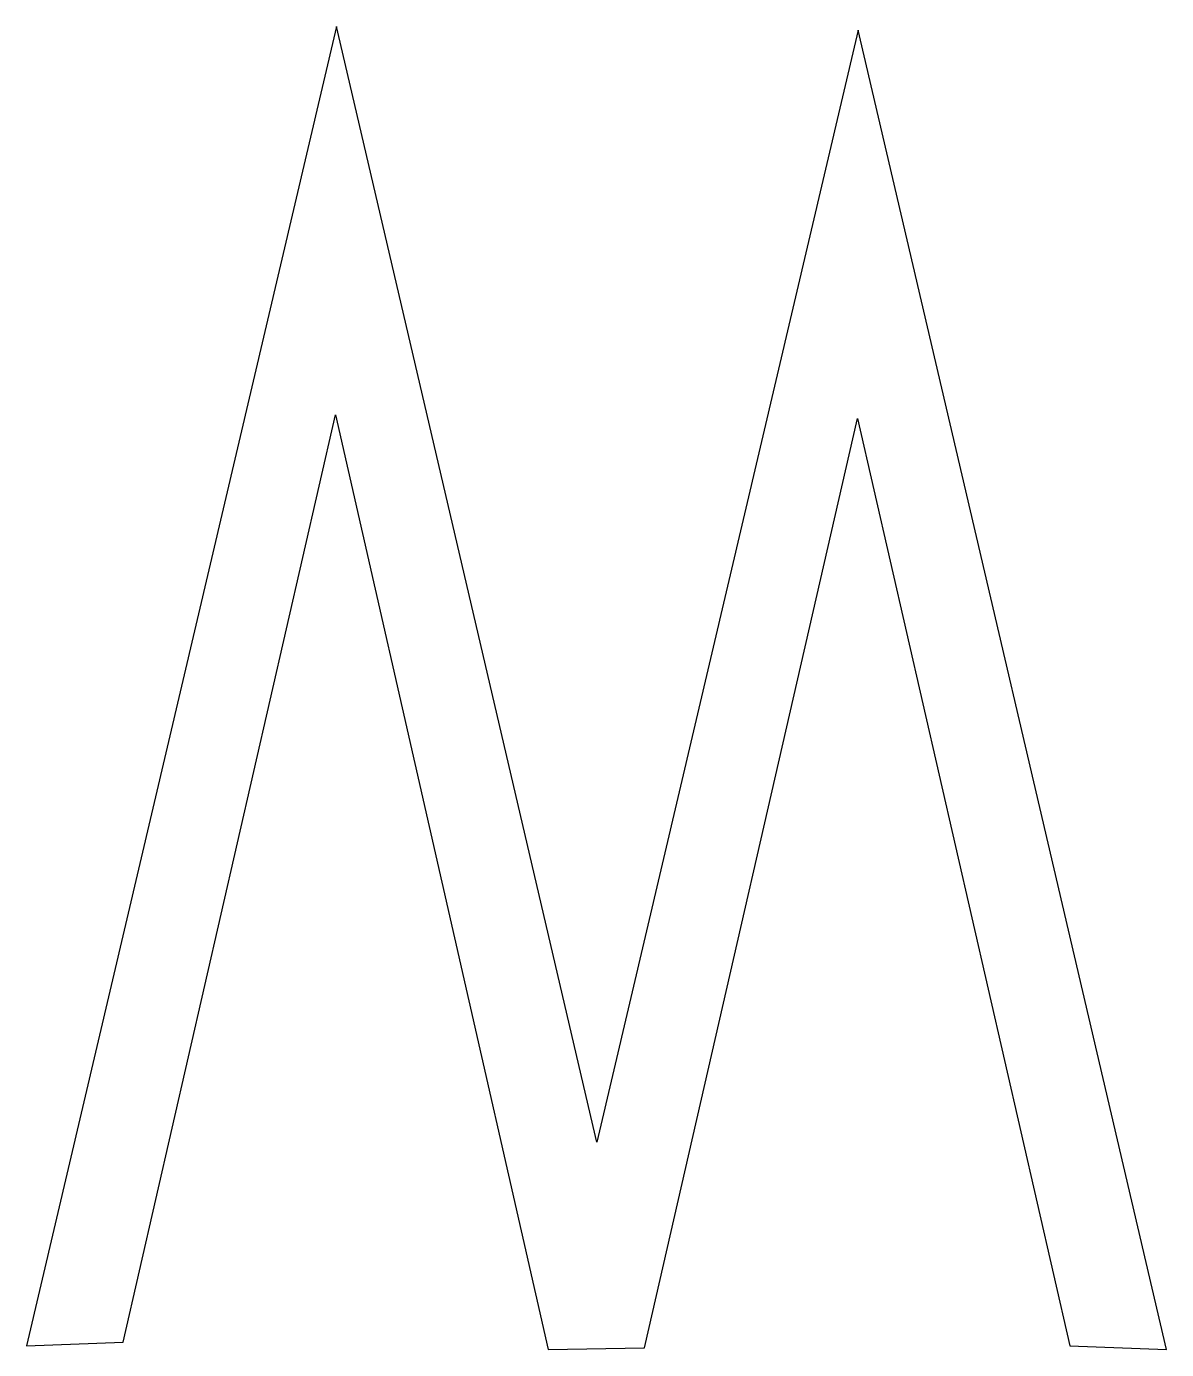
# Model space of a CAD drawing. Extents: x 328 to 937, y 333 to 1039.
import ezdxf

# ---------------------------------------------------------------- set-up
doc = ezdxf.new("R2010")
doc.units = 0
doc.layers.add('trace_28', color=7, linetype='CONTINUOUS')

msp = doc.modelspace()

# ---------------------------------------------------------------- linework, layer by layer
at = {"layer": 'trace_28', "color": 7}
msp.add_lwpolyline([(606.675979, 332.561554), (658.027488, 333.470937), (771.720626, 829.707101), (885.221291, 334.522874), (936.765357, 332.561554), (772.199596, 1037.037432), (632.678412, 443.229076), (493.654312, 1038.998749), (328.130667, 334.522874), (379.674705, 336.484194), (493.175342, 831.668421)], close=True, dxfattribs=at)

doc.saveas('drawing.dxf')
